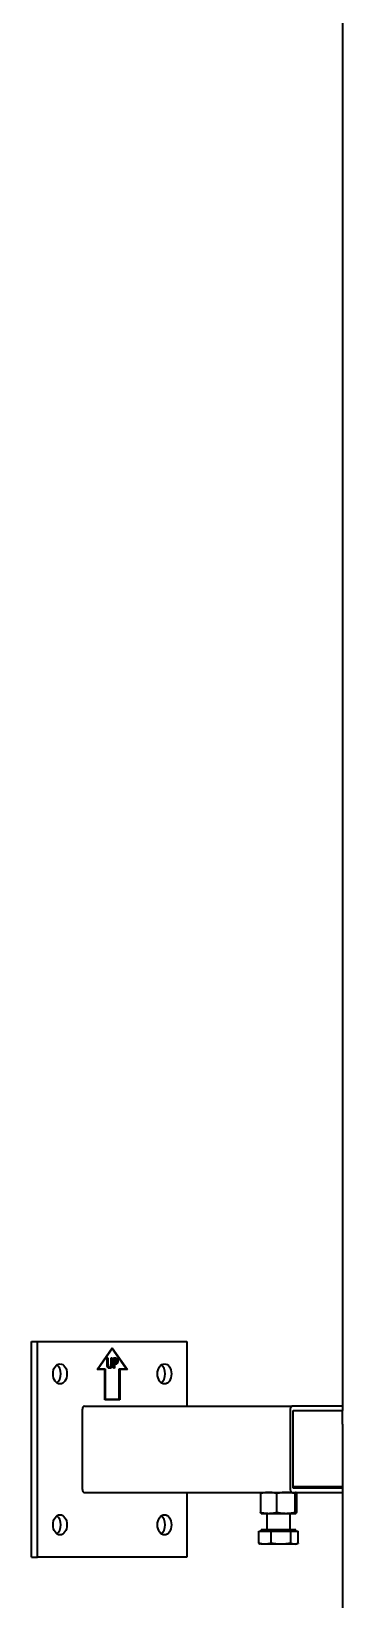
# Model space of a CAD drawing. Header units: millimetres. Extents: x 0 to 42050, y 0 to 29700.
# Drawn here: x 6570 to 6786, y 21817 to 22908 of the extents above; entities that cross this region are included whole.
import ezdxf

# ---------------------------------------------------------------- set-up
doc = ezdxf.new("R2010")
doc.units = ezdxf.units.MM
doc.header["$LTSCALE"] = 50
doc.layers.add('Visible', color=7, linetype='Continuous', lineweight=35)

msp = doc.modelspace()

# ---------------------------------------------------------------- linework, layer by layer
at = {"layer": 'Visible', "color": 9, "true_color": 0xc0c0c0}
for p, q in [((6785.87, 23016.34), (6785.87, 21951.34)), ((6785.87, 21891.34), (6785.87, 20826.34))]:
    msp.add_line(p, q, dxfattribs=at)
at = {"layer": 'Visible'}
for p, q in [((6569.55, 21996.34), (6573.88, 21996.34)), ((6569.55, 21846.34), (6569.55, 21996.34)), ((6573.88, 21996.34), (6677.61, 21996.34)), ((6573.88, 21846.34), (6573.88, 21996.34)), ((6615.23, 21976.84), (6625.75, 21992.04)), ((6625.66, 21991.91), (6636.08, 21976.84)), ((6625.75, 21992.04), (6636.26, 21976.84)), ((6677.61, 21996.34), (6677.61, 21951.34)), ((6625.57, 21991.34), (6615.89, 21977.34)), ((6625.75, 21991.34), (6616.07, 21977.34)), ((6622.16, 21984.91), (6622.8, 21984.91)), ((6622.16, 21980.54), (6622.16, 21984.91)), ((6622.62, 21984.91), (6622.62, 21980.54)), ((6622.8, 21984.91), (6622.8, 21980.54)), ((6625.02, 21984.91), (6625.66, 21984.91)), ((6625.02, 21980.52), (6625.02, 21984.91)), ((6625.48, 21984.91), (6625.48, 21980.54)), ((6625.75, 21991.34), (6625.57, 21991.34)), ((6625.66, 21984.91), (6625.66, 21980.54)), ((6635.43, 21977.34), (6625.75, 21991.34)), ((6626.59, 21984.91), (6627.8, 21984.91)), ((6626.59, 21977.91), (6626.59, 21984.91)), ((6627.23, 21984.1), (6627.05, 21984.1)), ((6627.05, 21984.1), (6627.05, 21981.31)), ((6627.23, 21981.31), (6627.05, 21981.31)), ((6627.76, 21984.1), (6627.23, 21984.1)), ((6627.23, 21984.1), (6627.23, 21981.31)), ((6627.23, 21981.31), (6627.67, 21981.31)), ((6620.56, 21976.84), (6615.23, 21976.84)), ((6616.07, 21977.34), (6615.89, 21977.34)), ((6616.07, 21977.34), (6620.91, 21977.34)), ((6620.56, 21955.84), (6620.56, 21976.84)), ((6620.73, 21977.34), (6620.73, 21956.34)), ((6620.91, 21977.34), (6620.91, 21956.34)), ((6623.91, 21978.56), (6623.73, 21978.56)), ((6627.23, 21977.91), (6626.59, 21977.91)), ((6627.23, 21980.52), (6627.05, 21980.52)), ((6627.05, 21980.52), (6627.05, 21977.91)), ((6627.23, 21980.52), (6627.23, 21977.91)), ((6627.77, 21980.52), (6627.23, 21980.52)), ((6630.59, 21956.34), (6630.59, 21977.34)), ((6630.59, 21977.34), (6635.43, 21977.34)), ((6630.93, 21976.84), (6630.75, 21976.84)), ((6630.75, 21976.84), (6630.75, 21955.84)), ((6630.93, 21976.84), (6630.93, 21955.84)), ((6636.26, 21976.84), (6630.93, 21976.84)), ((6605, 21893.34), (6605, 21949.34)), ((6606.39, 21951.34), (6750.86, 21951.34)), ((6630.93, 21955.84), (6620.56, 21955.84)), ((6620.91, 21956.34), (6620.73, 21956.34)), ((6620.91, 21956.34), (6630.59, 21956.34)), ((6749.47, 21949.34), (6749.47, 21893.34)), ((6785.87, 21951.34), (6750.86, 21951.34)), ((6751.55, 21948.34), (6758.46, 21948.34)), ((6751.55, 21894.34), (6751.55, 21948.34)), ((6758.46, 21948.34), (6785.87, 21948.34)), ((6785.87, 21951.34), (6785.87, 21948.34)), ((6785.87, 21938.84), (6785.87, 21948.34)), ((6785.87, 21938.84), (6785.87, 21895.34)), ((6785.87, 21895.34), (6751.55, 21895.34)), ((6785.87, 21894.34), (6751.55, 21894.34)), ((6785.87, 21895.34), (6785.87, 21894.34)), ((6785.87, 21894.34), (6785.87, 21891.34)), ((6606.39, 21891.34), (6750.86, 21891.34)), ((6677.61, 21891.34), (6677.61, 21846.34)), ((6728.8, 21890.66), (6728.8, 21877.51)), ((6729.32, 21891.34), (6729.29, 21891.32)), ((6740.2, 21877.51), (6740.2, 21890.66)), ((6750.86, 21891.34), (6785.87, 21891.34)), ((6752.72, 21890.66), (6752.72, 21877.51)), ((6753.32, 21891.34), (6753.36, 21891.32)), ((6753.85, 21890.66), (6753.85, 21877.51)), ((6729.32, 21876.84), (6729.29, 21876.85)), ((6729.32, 21876.84), (6734.5, 21876.84)), ((6733.32, 21865.34), (6733.32, 21876.84)), ((6734.5, 21876.84), (6746.46, 21876.84)), ((6746.46, 21876.84), (6753.29, 21876.84)), ((6749.32, 21865.34), (6749.32, 21876.84)), ((6753.29, 21876.84), (6753.32, 21876.84)), ((6753.32, 21876.84), (6753.36, 21876.85)), ((6727.6, 21856.01), (6727.6, 21864.54)), ((6727.6, 21864.54), (6731.85, 21864.54)), ((6753.32, 21865.34), (6729.32, 21865.34)), ((6729.32, 21864.54), (6729.32, 21865.34)), ((6731.85, 21864.54), (6736.11, 21864.54)), ((6736.11, 21864.54), (6742.97, 21864.54)), ((6736.11, 21856.01), (6736.11, 21864.54)), ((6742.97, 21864.54), (6749.84, 21864.54)), ((6749.84, 21856.01), (6749.84, 21864.54)), ((6749.84, 21864.54), (6752.44, 21864.54)), ((6752.44, 21864.54), (6755.05, 21864.54)), ((6753.32, 21864.54), (6753.32, 21865.34)), ((6755.05, 21856.01), (6755.05, 21864.54)), ((6729.32, 21855.34), (6728.37, 21855.68)), ((6731.85, 21855.34), (6729.32, 21855.34)), ((6742.97, 21855.34), (6731.85, 21855.34)), ((6752.44, 21855.34), (6742.97, 21855.34)), ((6753.32, 21855.34), (6752.44, 21855.34)), ((6753.32, 21855.34), (6754.28, 21855.68)), ((6569.55, 21846.34), (6573.88, 21846.34)), ((6677.61, 21846.34), (6573.88, 21846.34))]:
    msp.add_line(p, q, dxfattribs=at)
for centre in [(6589.44, 21973.84), (6662.05, 21973.84), (6589.44, 21868.84), (6662.05, 21868.84)]:
    msp.add_ellipse(centre, major_axis=(0, 7), ratio=0.6915208, dxfattribs=at)
for centre, major_axis, start_param, end_param in [((6585.11, 21973.84), (0, 7), 3.605764, 5.8190139), ((6657.72, 21973.84), (0, 7), 3.605764, 5.8190139), ((6606.39, 21949.34), (0, 2), 0, 1.5707963), ((6750.86, 21949.34), (0, 2), 0, 1.5707963), ((6606.39, 21893.34), (0, -2), 4.712389, 6.2831853), ((6750.86, 21893.34), (0, -2), 4.712389, 6.2831853), ((6585.11, 21868.84), (0, 7), 3.605764, 5.8190139), ((6657.72, 21868.84), (0, 7), 3.605764, 5.8190139)]:
    msp.add_ellipse(centre, major_axis=major_axis, ratio=0.6915208, start_param=start_param, end_param=end_param, dxfattribs=at)
for points in [[(6629.04, 21981.24), (6628.79, 21980.89), (6628.11, 21980.52), (6627.59, 21980.52)], [(6627.62, 21984.91), (6628.05, 21984.91), (6628.66, 21984.71), (6628.89, 21984.47)], [(6627.67, 21981.31), (6628.06, 21981.31), (6628.54, 21981.49), (6628.7, 21981.73)], [(6628.62, 21983.84), (6628.47, 21983.98), (6628.06, 21984.1), (6627.76, 21984.1)], [(6629.22, 21981.24), (6628.97, 21980.89), (6628.29, 21980.52), (6627.77, 21980.52)], [(6627.8, 21984.91), (6628.23, 21984.91), (6628.84, 21984.71), (6629.07, 21984.47)], [(6628.97, 21982.77), (6628.97, 21983.13), (6628.8, 21983.67), (6628.62, 21983.84)], [(6628.7, 21981.73), (6628.84, 21981.94), (6628.97, 21982.44), (6628.97, 21982.77)], [(6628.89, 21984.47), (6629.16, 21984.21), (6629.46, 21983.38), (6629.46, 21982.8)], [(6629.46, 21982.8), (6629.46, 21982.35), (6629.24, 21981.53), (6629.04, 21981.24)], [(6629.07, 21984.47), (6629.34, 21984.21), (6629.64, 21983.38), (6629.64, 21982.8)], [(6629.64, 21982.8), (6629.64, 21982.35), (6629.42, 21981.53), (6629.22, 21981.24)], [(6622.62, 21978.41), (6622.37, 21978.77), (6622.16, 21979.79), (6622.16, 21980.54)], [(6622.62, 21980.54), (6622.62, 21980.05), (6622.71, 21979.4), (6622.83, 21979.13)], [(6623.91, 21977.76), (6623.48, 21977.76), (6622.85, 21978.09), (6622.62, 21978.41)], [(6622.8, 21980.54), (6622.8, 21980.05), (6622.89, 21979.4), (6623.01, 21979.13)], [(6622.83, 21979.13), (6622.96, 21978.85), (6623.41, 21978.56), (6623.73, 21978.56)], [(6623.01, 21979.13), (6623.14, 21978.85), (6623.59, 21978.56), (6623.91, 21978.56)], [(6623.91, 21978.56), (6624.21, 21978.56), (6624.68, 21978.85), (6624.81, 21979.13)], [(6625.2, 21978.41), (6624.97, 21978.08), (6624.36, 21977.76), (6623.91, 21977.76)], [(6624.81, 21979.13), (6624.93, 21979.4), (6625.02, 21980.05), (6625.02, 21980.52)], [(6625.48, 21980.54), (6625.48, 21979.81), (6625.28, 21978.77), (6625.02, 21978.41)], [(6625.66, 21980.54), (6625.66, 21979.81), (6625.46, 21978.77), (6625.2, 21978.41)]]:
    msp.add_open_spline(points, degree=2, dxfattribs=at)
msp.add_open_spline([(6625.02, 21978.41), (6624.79, 21978.08), (6624.21, 21977.78), (6623.82, 21977.76)], degree=2, knots=[0, 0, 0, 1, 1.8947481, 1.8947481, 1.8947481], dxfattribs=at)
for points, weights in [([(6734.5, 21891.34), (6731.86, 21891.34), (6728.8, 21890.66)], [1, 1.11576506476, 1.15554960661]), ([(6728.8, 21890.66), (6729.06, 21891.24), (6729.29, 21891.32)], [1.15554960661, 1.12125500829, 1.03050247404]), ([(6740.2, 21890.66), (6737.15, 21891.34), (6734.5, 21891.34)], [1.15554960661, 1.11576506476, 1]), ([(6746.46, 21891.34), (6743.56, 21891.34), (6740.2, 21890.66)], [1, 1.11576506476, 1.15554960661]), ([(6752.72, 21890.66), (6749.37, 21891.34), (6746.46, 21891.34)], [1.15554960661, 1.11576506476, 1]), ([(6753.29, 21891.34), (6753.02, 21891.34), (6752.72, 21890.66)], [1, 1.11576506476, 1.15554960661]), ([(6753.85, 21890.66), (6753.55, 21891.34), (6753.29, 21891.34)], [1.15554960661, 1.11576506476, 1]), ([(6728.8, 21877.51), (6731.86, 21876.84), (6734.5, 21876.84)], [1.15554960661, 1.11576506476, 1]), ([(6729.29, 21876.85), (6729.06, 21876.93), (6728.8, 21877.51)], [1.03050247404, 1.12125500829, 1.15554960661]), ([(6734.5, 21876.84), (6737.15, 21876.84), (6740.2, 21877.51)], [1, 1.11576506476, 1.15554960661]), ([(6740.2, 21877.51), (6743.56, 21876.84), (6746.46, 21876.84)], [1.15554960661, 1.11576506476, 1]), ([(6746.46, 21876.84), (6749.37, 21876.84), (6752.72, 21877.51)], [1, 1.11576506476, 1.15554960661]), ([(6752.72, 21877.51), (6753.02, 21876.84), (6753.29, 21876.84)], [1.15554960661, 1.11576506476, 1]), ([(6753.29, 21876.84), (6753.55, 21876.84), (6753.85, 21877.51)], [1, 1.11576506476, 1.15554960661]), ([(6727.6, 21856.01), (6728, 21855.82), (6728.37, 21855.68)], [1.01981541865, 1.02777061442, 1.02970706149]), ([(6731.85, 21855.34), (6729.88, 21855.34), (6727.6, 21856.01)], [1, 1.04818815859, 1.01981541865]), ([(6736.11, 21856.01), (6733.83, 21855.34), (6731.85, 21855.34)], [1.01981541865, 1.04818815859, 1]), ([(6742.97, 21855.34), (6739.79, 21855.34), (6736.11, 21856.01)], [1, 1.04818815859, 1.01981541865]), ([(6749.84, 21856.01), (6746.16, 21855.34), (6742.97, 21855.34)], [1.01981541865, 1.04818815859, 1]), ([(6752.44, 21855.34), (6751.23, 21855.34), (6749.84, 21856.01)], [1, 1.04818815859, 1.01981541865]), ([(6755.05, 21856.01), (6753.65, 21855.34), (6752.44, 21855.34)], [1.01981541865, 1.04818815859, 1])]:
    msp.add_rational_spline(points, weights, degree=2, dxfattribs=at)

doc.saveas('drawing.dxf')
